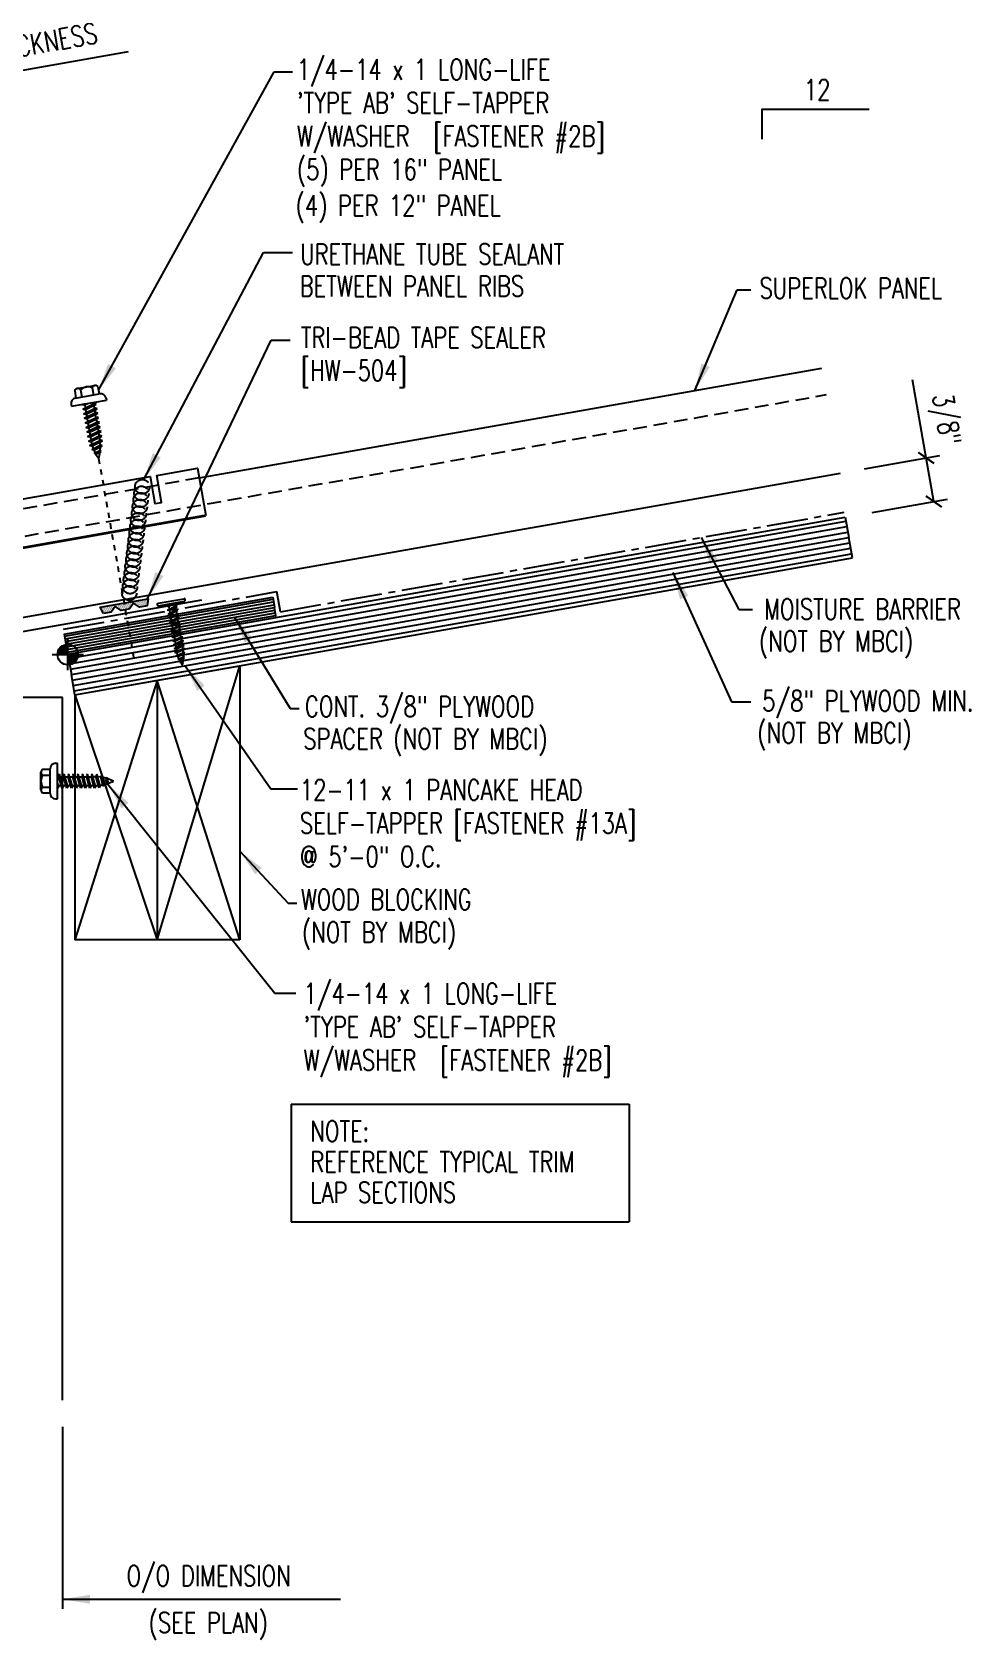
# Model space of a CAD drawing. Header units: inches. Extents: x 2.5 to 42, y 5.8 to 54.8.
# Drawn here: x 23.43 to 40.53, y 5.78 to 35.04 of the extents above; entities that cross this region are included whole.
import ezdxf
from ezdxf.enums import TextEntityAlignment as Align

# ---------------------------------------------------------------- set-up
doc = ezdxf.new("R2010")
doc.units = ezdxf.units.IN
doc.header["$MEASUREMENT"] = 0
for name, pattern in [('CENTER2', [1.125, 0.75, -0.125, 0.125, -0.125]), ('DASH3', [0.125, 0.0625, -0.0625]), ('HIDDEN2', [0.1875, 0.125, -0.0625])]:
    doc.linetypes.add(name, pattern=pattern)
for name, color, linetype in [('BARRIER', 253, 'CENTER2'), ('DIM', 2, 'Continuous'), ('FASTENER', 9, 'Continuous'), ('MARK', 1, 'Continuous'), ('PANEL', 11, 'Continuous'), ('SEALANT', 253, 'CENTER2'), ('SECTION', 11, 'Continuous'), ('STLB', 5, 'Continuous'), ('TAPE', 8, 'Continuous'), ('TEXT', 2, 'Continuous'), ('TRIM', 6, 'Continuous'), ('WOOD', 3, 'Continuous')]:
    doc.layers.add(name, color=color, linetype=linetype)
doc.styles.add('TEXT', font='SIMPLEX', dxfattribs={"width": 0.75, "height": 6})
doc.styles.add('TEXT1', font='ROMANS.shx', dxfattribs={"width": 0.75, "height": 0.375})
doc.dimstyles.new('DETAIL', dxfattribs={"dimscale": 4, "dimtxt": 0.375, "dimasz": 0.0625, "dimexe": 0.0625, "dimexo": 0.125, "dimgap": 0.0625, "dimtad": 1, "dimdec": 4, "dimzin": 3, "dimdsep": 46, "dimlunit": 4, "dimtxsty": 'TEXT1', "dimblk": 'ARCHTICK', "dimcen": 0.0625, "dimclrd": 7, "dimclre": 7, "dimclrt": 2, "dimadec": 0, "dimazin": 0, "dimtfac": 0.59375, "dimtdec": 4, "dimtmove": 0, "dimatfit": 3, "dimfxl": 0, "dimfrac": 2, "dimtolj": 1, "dimtzin": 3, "dimarcsym": 0})
doc.dimstyles.new('DETAIL$7', dxfattribs={"dimscale": 4, "dimtxt": 6, "dimasz": 0.125, "dimexe": 0.0625, "dimexo": 0.125, "dimgap": 0.0625, "dimtad": 1, "dimdec": 5, "dimzin": 3, "dimdsep": 46, "dimlunit": 4, "dimtxsty": 'TEXT', "dimblk": 'ARCHTICK', "dimcen": 0.0625, "dimclrd": 7, "dimclre": 7, "dimclrt": 2, "dimadec": 0, "dimazin": 0, "dimtfac": 0.666667, "dimtdec": 5, "dimtmove": 0, "dimatfit": 3, "dimfxl": 0, "dimfrac": 2, "dimtolj": 1, "dimtzin": 3, "dimarcsym": 0})

# ---------------------------------------------------------------- blocks, each defined once
blk = doc.blocks.new('MB_GSTRP')
at = {"layer": 'STLB'}
blk.add_lwpolyline([(0, -0.875), (0, 0), (0.75, 0), (0.75, -0.5), (0.875, -0.5), (0.875, 0), (9.125, 0), (9.125, -0.5), (9.25, -0.5), (9.25, 0), (10, 0), (10, -0.875)], dxfattribs=at)
at = {"layer": 'STLB', "const_width": 0.0478}
blk.add_lwpolyline([(10, -0.875), (0, -0.875)], dxfattribs=at)
blk = doc.blocks.new('*X2')
at = {"color": 0}
for p, q in [((-0.434, 0.135), (-0.434, 0.135)), ((-0.434, 0.123), (-0.434, 0.123)), ((-0.422, 0.141), (-0.422, 0.141)), ((-0.422, 0.129), (-0.422, 0.129)), ((-0.422, 0.117), (-0.422, 0.117)), ((-0.422, 0.105), (-0.422, 0.105)), ((-0.422, 0.094), (-0.422, 0.094)), ((-0.422, 0.082), (-0.422, 0.082)), ((-0.41, 0.135), (-0.41, 0.135)), ((-0.41, 0.123), (-0.41, 0.123)), ((-0.41, 0.111), (-0.41, 0.111)), ((-0.41, 0.1), (-0.41, 0.1)), ((-0.41, 0.088), (-0.41, 0.088)), ((-0.41, 0.076), (-0.41, 0.076)), ((-0.41, 0.064), (-0.41, 0.064)), ((-0.41, 0.053), (-0.41, 0.053)), ((-0.41, 0.041), (-0.41, 0.041)), ((-0.398, 0.141), (-0.398, 0.141)), ((-0.398, 0.129), (-0.398, 0.129)), ((-0.398, 0.117), (-0.398, 0.117)), ((-0.398, 0.105), (-0.398, 0.105)), ((-0.398, 0.094), (-0.398, 0.094)), ((-0.398, 0.082), (-0.398, 0.082)), ((-0.398, 0.07), (-0.398, 0.07)), ((-0.398, 0.059), (-0.398, 0.059)), ((-0.398, 0.047), (-0.398, 0.047)), ((-0.398, 0.035), (-0.398, 0.035)), ((-0.398, 0.023), (-0.398, 0.023)), ((-0.387, 0.135), (-0.387, 0.135)), ((-0.387, 0.123), (-0.387, 0.123)), ((-0.387, 0.111), (-0.387, 0.111)), ((-0.387, 0.1), (-0.387, 0.1)), ((-0.387, 0.088), (-0.387, 0.088)), ((-0.387, 0.076), (-0.387, 0.076)), ((-0.387, 0.064), (-0.387, 0.064)), ((-0.387, 0.053), (-0.387, 0.053)), ((-0.387, 0.041), (-0.387, 0.041)), ((-0.387, 0.029), (-0.387, 0.029)), ((-0.375, 0.141), (-0.375, 0.141)), ((-0.375, 0.129), (-0.375, 0.129)), ((-0.375, 0.117), (-0.375, 0.117)), ((-0.375, 0.105), (-0.375, 0.105)), ((-0.375, 0.094), (-0.375, 0.094)), ((-0.375, 0.082), (-0.375, 0.082)), ((-0.375, 0.07), (-0.375, 0.07)), ((-0.375, 0.059), (-0.375, 0.059)), ((-0.375, 0.047), (-0.375, 0.047)), ((-0.375, 0.035), (-0.375, 0.035)), ((-0.375, 0.023), (-0.375, 0.023)), ((-0.363, 0.135), (-0.363, 0.135)), ((-0.363, 0.123), (-0.363, 0.123)), ((-0.363, 0.111), (-0.363, 0.111)), ((-0.363, 0.1), (-0.363, 0.1)), ((-0.363, 0.088), (-0.363, 0.088)), ((-0.363, 0.076), (-0.363, 0.076)), ((-0.363, 0.064), (-0.363, 0.064)), ((-0.363, 0.053), (-0.363, 0.053)), ((-0.363, 0.041), (-0.363, 0.041)), ((-0.363, 0.029), (-0.363, 0.029)), ((-0.352, 0.141), (-0.352, 0.141)), ((-0.352, 0.129), (-0.352, 0.129)), ((-0.352, 0.117), (-0.352, 0.117)), ((-0.352, 0.105), (-0.352, 0.105)), ((-0.352, 0.094), (-0.352, 0.094)), ((-0.352, 0.082), (-0.352, 0.082)), ((-0.352, 0.07), (-0.352, 0.07)), ((-0.352, 0.059), (-0.352, 0.059)), ((-0.352, 0.047), (-0.352, 0.047)), ((-0.352, 0.035), (-0.352, 0.035)), ((-0.352, 0.023), (-0.352, 0.023)), ((-0.34, 0.135), (-0.34, 0.135)), ((-0.34, 0.123), (-0.34, 0.123)), ((-0.34, 0.111), (-0.34, 0.111)), ((-0.34, 0.1), (-0.34, 0.1)), ((-0.34, 0.088), (-0.34, 0.088)), ((-0.34, 0.076), (-0.34, 0.076)), ((-0.34, 0.064), (-0.34, 0.064)), ((-0.34, 0.053), (-0.34, 0.053)), ((-0.34, 0.041), (-0.34, 0.041)), ((-0.34, 0.029), (-0.34, 0.029)), ((-0.328, 0.141), (-0.328, 0.141)), ((-0.328, 0.129), (-0.328, 0.129)), ((-0.328, 0.117), (-0.328, 0.117)), ((-0.328, 0.105), (-0.328, 0.105)), ((-0.328, 0.094), (-0.328, 0.094)), ((-0.328, 0.082), (-0.328, 0.082)), ((-0.328, 0.07), (-0.328, 0.07)), ((-0.328, 0.059), (-0.328, 0.059)), ((-0.328, 0.047), (-0.328, 0.047)), ((-0.328, 0.035), (-0.328, 0.035)), ((-0.328, 0.023), (-0.328, 0.023)), ((-0.316, 0.135), (-0.316, 0.135)), ((-0.316, 0.123), (-0.316, 0.123)), ((-0.316, 0.111), (-0.316, 0.111)), ((-0.316, 0.1), (-0.316, 0.1)), ((-0.316, 0.088), (-0.316, 0.088)), ((-0.316, 0.076), (-0.316, 0.076)), ((-0.316, 0.064), (-0.316, 0.064)), ((-0.316, 0.053), (-0.316, 0.053)), ((-0.316, 0.041), (-0.316, 0.041)), ((-0.316, 0.029), (-0.316, 0.029)), ((-0.305, 0.141), (-0.305, 0.141)), ((-0.305, 0.129), (-0.305, 0.129)), ((-0.305, 0.117), (-0.305, 0.117)), ((-0.305, 0.105), (-0.305, 0.105)), ((-0.305, 0.094), (-0.305, 0.094)), ((-0.305, 0.082), (-0.305, 0.082)), ((-0.305, 0.07), (-0.305, 0.07)), ((-0.305, 0.059), (-0.305, 0.059)), ((-0.305, 0.047), (-0.305, 0.047)), ((-0.305, 0.035), (-0.305, 0.035)), ((-0.305, 0.023), (-0.305, 0.023)), ((-0.293, 0.135), (-0.293, 0.135)), ((-0.293, 0.123), (-0.293, 0.123)), ((-0.293, 0.111), (-0.293, 0.111)), ((-0.293, 0.1), (-0.293, 0.1)), ((-0.293, 0.088), (-0.293, 0.088)), ((-0.293, 0.076), (-0.293, 0.076)), ((-0.293, 0.064), (-0.293, 0.064)), ((-0.293, 0.053), (-0.293, 0.053)), ((-0.293, 0.041), (-0.293, 0.041)), ((-0.293, 0.029), (-0.293, 0.029)), ((-0.281, 0.141), (-0.281, 0.141)), ((-0.281, 0.129), (-0.281, 0.129)), ((-0.281, 0.117), (-0.281, 0.117)), ((-0.281, 0.105), (-0.281, 0.105)), ((-0.281, 0.094), (-0.281, 0.094)), ((-0.281, 0.082), (-0.281, 0.082)), ((-0.281, 0.07), (-0.281, 0.07)), ((-0.281, 0.059), (-0.281, 0.059)), ((-0.281, 0.047), (-0.281, 0.047)), ((-0.281, 0.035), (-0.281, 0.035)), ((-0.281, 0.023), (-0.281, 0.023)), ((-0.27, 0.135), (-0.27, 0.135)), ((-0.27, 0.123), (-0.27, 0.123)), ((-0.27, 0.111), (-0.27, 0.111)), ((-0.27, 0.1), (-0.27, 0.1)), ((-0.27, 0.088), (-0.27, 0.088)), ((-0.27, 0.076), (-0.27, 0.076)), ((-0.27, 0.064), (-0.27, 0.064)), ((-0.27, 0.053), (-0.27, 0.053)), ((-0.27, 0.041), (-0.27, 0.041)), ((-0.27, 0.029), (-0.27, 0.029)), ((-0.258, 0.141), (-0.258, 0.141)), ((-0.258, 0.129), (-0.258, 0.129)), ((-0.258, 0.117), (-0.258, 0.117)), ((-0.258, 0.105), (-0.258, 0.105)), ((-0.258, 0.094), (-0.258, 0.094)), ((-0.258, 0.082), (-0.258, 0.082)), ((-0.258, 0.07), (-0.258, 0.07)), ((-0.258, 0.059), (-0.258, 0.059)), ((-0.258, 0.047), (-0.258, 0.047)), ((-0.258, 0.035), (-0.258, 0.035)), ((-0.258, 0.023), (-0.258, 0.023)), ((-0.246, 0.135), (-0.246, 0.135)), ((-0.246, 0.123), (-0.246, 0.123)), ((-0.246, 0.111), (-0.246, 0.111)), ((-0.246, 0.1), (-0.246, 0.1)), ((-0.246, 0.088), (-0.246, 0.088)), ((-0.246, 0.076), (-0.246, 0.076)), ((-0.246, 0.064), (-0.246, 0.064)), ((-0.246, 0.053), (-0.246, 0.053)), ((-0.246, 0.041), (-0.246, 0.041)), ((-0.234, 0.141), (-0.234, 0.141)), ((-0.234, 0.129), (-0.234, 0.129)), ((-0.234, 0.117), (-0.234, 0.117)), ((-0.234, 0.105), (-0.234, 0.105)), ((-0.234, 0.094), (-0.234, 0.094)), ((-0.234, 0.082), (-0.234, 0.082)), ((-0.234, 0.07), (-0.234, 0.07)), ((-0.234, 0.059), (-0.234, 0.059)), ((-0.234, 0.047), (-0.234, 0.047)), ((-0.223, 0.135), (-0.223, 0.135)), ((-0.223, 0.123), (-0.223, 0.123)), ((-0.223, 0.111), (-0.223, 0.111)), ((-0.223, 0.1), (-0.223, 0.1)), ((-0.223, 0.088), (-0.223, 0.088)), ((-0.223, 0.076), (-0.223, 0.076)), ((-0.223, 0.064), (-0.223, 0.064)), ((-0.211, 0.141), (-0.211, 0.141)), ((-0.211, 0.129), (-0.211, 0.129)), ((-0.211, 0.117), (-0.211, 0.117)), ((-0.211, 0.105), (-0.211, 0.105)), ((-0.211, 0.094), (-0.211, 0.094)), ((-0.211, 0.082), (-0.211, 0.082)), ((-0.211, 0.07), (-0.211, 0.07)), ((-0.199, 0.135), (-0.199, 0.135)), ((-0.199, 0.123), (-0.199, 0.123)), ((-0.199, 0.111), (-0.199, 0.111)), ((-0.199, 0.1), (-0.199, 0.1)), ((-0.199, 0.088), (-0.199, 0.088)), ((-0.188, 0.141), (-0.188, 0.141)), ((-0.188, 0.129), (-0.188, 0.129)), ((-0.188, 0.117), (-0.188, 0.117)), ((-0.188, 0.105), (-0.188, 0.105)), ((-0.188, 0.094), (-0.188, 0.094)), ((-0.176, 0.135), (-0.176, 0.135)), ((-0.176, 0.123), (-0.176, 0.123)), ((-0.176, 0.111), (-0.176, 0.111)), ((-0.164, 0.141), (-0.164, 0.141)), ((-0.164, 0.129), (-0.164, 0.129)), ((-0.164, 0.117), (-0.164, 0.117)), ((-0.164, 0.105), (-0.164, 0.105)), ((-0.152, 0.135), (-0.152, 0.135)), ((-0.152, 0.123), (-0.152, 0.123)), ((-0.152, 0.111), (-0.152, 0.111)), ((-0.152, 0.1), (-0.152, 0.1)), ((-0.141, 0.141), (-0.141, 0.141)), ((-0.141, 0.129), (-0.141, 0.129)), ((-0.141, 0.117), (-0.141, 0.117)), ((-0.141, 0.105), (-0.141, 0.105)), ((-0.141, 0.094), (-0.141, 0.094)), ((-0.141, 0.082), (-0.141, 0.082)), ((-0.129, 0.135), (-0.129, 0.135)), ((-0.129, 0.123), (-0.129, 0.123)), ((-0.129, 0.111), (-0.129, 0.111)), ((-0.129, 0.1), (-0.129, 0.1)), ((-0.129, 0.088), (-0.129, 0.088)), ((-0.129, 0.076), (-0.129, 0.076)), ((-0.117, 0.141), (-0.117, 0.141)), ((-0.117, 0.129), (-0.117, 0.129)), ((-0.117, 0.117), (-0.117, 0.117)), ((-0.117, 0.105), (-0.117, 0.105)), ((-0.117, 0.094), (-0.117, 0.094)), ((-0.117, 0.082), (-0.117, 0.082)), ((-0.117, 0.07), (-0.117, 0.07)), ((-0.117, 0.059), (-0.117, 0.059)), ((-0.105, 0.135), (-0.105, 0.135)), ((-0.105, 0.123), (-0.105, 0.123)), ((-0.105, 0.111), (-0.105, 0.111)), ((-0.105, 0.1), (-0.105, 0.1)), ((-0.105, 0.088), (-0.105, 0.088)), ((-0.105, 0.076), (-0.105, 0.076)), ((-0.105, 0.064), (-0.105, 0.064)), ((-0.105, 0.053), (-0.105, 0.053)), ((-0.094, 0.141), (-0.094, 0.141)), ((-0.094, 0.129), (-0.094, 0.129)), ((-0.094, 0.117), (-0.094, 0.117)), ((-0.094, 0.105), (-0.094, 0.105)), ((-0.094, 0.094), (-0.094, 0.094)), ((-0.094, 0.082), (-0.094, 0.082)), ((-0.094, 0.07), (-0.094, 0.07)), ((-0.094, 0.059), (-0.094, 0.059)), ((-0.094, 0.047), (-0.094, 0.047)), ((-0.094, 0.035), (-0.094, 0.035)), ((-0.082, 0.135), (-0.082, 0.135)), ((-0.082, 0.123), (-0.082, 0.123)), ((-0.082, 0.111), (-0.082, 0.111)), ((-0.082, 0.1), (-0.082, 0.1)), ((-0.082, 0.088), (-0.082, 0.088)), ((-0.082, 0.076), (-0.082, 0.076)), ((-0.082, 0.064), (-0.082, 0.064)), ((-0.082, 0.053), (-0.082, 0.053)), ((-0.082, 0.041), (-0.082, 0.041)), ((-0.082, 0.029), (-0.082, 0.029)), ((-0.07, 0.141), (-0.07, 0.141)), ((-0.07, 0.129), (-0.07, 0.129)), ((-0.07, 0.117), (-0.07, 0.117)), ((-0.07, 0.105), (-0.07, 0.105)), ((-0.07, 0.094), (-0.07, 0.094)), ((-0.07, 0.082), (-0.07, 0.082)), ((-0.07, 0.07), (-0.07, 0.07)), ((-0.07, 0.059), (-0.07, 0.059)), ((-0.07, 0.047), (-0.07, 0.047)), ((-0.07, 0.035), (-0.07, 0.035)), ((-0.07, 0.023), (-0.07, 0.023)), ((-0.059, 0.135), (-0.059, 0.135)), ((-0.059, 0.123), (-0.059, 0.123)), ((-0.059, 0.111), (-0.059, 0.111)), ((-0.059, 0.1), (-0.059, 0.1)), ((-0.059, 0.088), (-0.059, 0.088)), ((-0.059, 0.076), (-0.059, 0.076)), ((-0.059, 0.064), (-0.059, 0.064)), ((-0.059, 0.053), (-0.059, 0.053)), ((-0.059, 0.041), (-0.059, 0.041)), ((-0.059, 0.029), (-0.059, 0.029)), ((-0.047, 0.141), (-0.047, 0.141)), ((-0.047, 0.129), (-0.047, 0.129)), ((-0.047, 0.117), (-0.047, 0.117)), ((-0.047, 0.105), (-0.047, 0.105)), ((-0.047, 0.094), (-0.047, 0.094)), ((-0.047, 0.082), (-0.047, 0.082)), ((-0.047, 0.07), (-0.047, 0.07)), ((-0.047, 0.059), (-0.047, 0.059)), ((-0.047, 0.047), (-0.047, 0.047)), ((-0.047, 0.035), (-0.047, 0.035)), ((-0.047, 0.023), (-0.047, 0.023)), ((-0.035, 0.135), (-0.035, 0.135)), ((-0.035, 0.123), (-0.035, 0.123)), ((-0.035, 0.111), (-0.035, 0.111)), ((-0.035, 0.1), (-0.035, 0.1)), ((-0.035, 0.088), (-0.035, 0.088)), ((-0.035, 0.076), (-0.035, 0.076)), ((-0.035, 0.064), (-0.035, 0.064)), ((-0.035, 0.053), (-0.035, 0.053)), ((-0.035, 0.041), (-0.035, 0.041)), ((-0.035, 0.029), (-0.035, 0.029)), ((-0.023, 0.141), (-0.023, 0.141)), ((-0.023, 0.129), (-0.023, 0.129)), ((-0.023, 0.117), (-0.023, 0.117)), ((-0.023, 0.105), (-0.023, 0.105)), ((-0.023, 0.094), (-0.023, 0.094)), ((-0.023, 0.082), (-0.023, 0.082)), ((-0.023, 0.07), (-0.023, 0.07)), ((-0.023, 0.059), (-0.023, 0.059)), ((-0.023, 0.047), (-0.023, 0.047)), ((-0.023, 0.035), (-0.023, 0.035)), ((-0.023, 0.023), (-0.023, 0.023)), ((-0.012, 0.135), (-0.012, 0.135)), ((-0.012, 0.123), (-0.012, 0.123)), ((-0.012, 0.111), (-0.012, 0.111)), ((-0.012, 0.1), (-0.012, 0.1)), ((-0.012, 0.088), (-0.012, 0.088)), ((-0.012, 0.076), (-0.012, 0.076)), ((-0.012, 0.064), (-0.012, 0.064)), ((-0.012, 0.053), (-0.012, 0.053)), ((-0.012, 0.041), (-0.012, 0.041)), ((-0.012, 0.029), (-0.012, 0.029)), ((0, 0.141), (0, 0.141)), ((0, 0.129), (0, 0.129)), ((0, 0.117), (0, 0.117)), ((0, 0.105), (0, 0.105)), ((0, 0.094), (0, 0.094)), ((0, 0.082), (0, 0.082)), ((0, 0.07), (0, 0.07)), ((0, 0.059), (0, 0.059)), ((0, 0.047), (0, 0.047)), ((0, 0.035), (0, 0.035)), ((0, 0.023), (0, 0.023)), ((0.012, 0.135), (0.012, 0.135)), ((0.012, 0.123), (0.012, 0.123)), ((0.012, 0.111), (0.012, 0.111)), ((0.012, 0.1), (0.012, 0.1)), ((0.012, 0.088), (0.012, 0.088)), ((0.012, 0.076), (0.012, 0.076)), ((0.012, 0.064), (0.012, 0.064)), ((0.012, 0.053), (0.012, 0.053)), ((0.012, 0.041), (0.012, 0.041)), ((0.012, 0.029), (0.012, 0.029)), ((0.023, 0.141), (0.023, 0.141)), ((0.023, 0.129), (0.023, 0.129)), ((0.023, 0.117), (0.023, 0.117)), ((0.023, 0.105), (0.023, 0.105)), ((0.023, 0.094), (0.023, 0.094)), ((0.023, 0.082), (0.023, 0.082)), ((0.023, 0.07), (0.023, 0.07)), ((0.023, 0.059), (0.023, 0.059)), ((0.023, 0.047), (0.023, 0.047)), ((0.023, 0.035), (0.023, 0.035)), ((0.023, 0.023), (0.023, 0.023)), ((0.035, 0.135), (0.035, 0.135)), ((0.035, 0.123), (0.035, 0.123)), ((0.035, 0.111), (0.035, 0.111)), ((0.035, 0.1), (0.035, 0.1)), ((0.035, 0.088), (0.035, 0.088)), ((0.035, 0.076), (0.035, 0.076)), ((0.035, 0.064), (0.035, 0.064)), ((0.035, 0.053), (0.035, 0.053)), ((0.035, 0.041), (0.035, 0.041)), ((0.035, 0.029), (0.035, 0.029)), ((0.047, 0.141), (0.047, 0.141)), ((0.047, 0.129), (0.047, 0.129)), ((0.047, 0.117), (0.047, 0.117)), ((0.047, 0.105), (0.047, 0.105)), ((0.047, 0.094), (0.047, 0.094)), ((0.047, 0.082), (0.047, 0.082)), ((0.047, 0.07), (0.047, 0.07)), ((0.047, 0.059), (0.047, 0.059)), ((0.047, 0.047), (0.047, 0.047)), ((0.047, 0.035), (0.047, 0.035)), ((0.047, 0.023), (0.047, 0.023)), ((0.059, 0.135), (0.059, 0.135)), ((0.059, 0.123), (0.059, 0.123)), ((0.059, 0.111), (0.059, 0.111)), ((0.059, 0.1), (0.059, 0.1)), ((0.059, 0.088), (0.059, 0.088)), ((0.059, 0.076), (0.059, 0.076)), ((0.059, 0.064), (0.059, 0.064)), ((0.059, 0.053), (0.059, 0.053)), ((0.059, 0.041), (0.059, 0.041)), ((0.059, 0.029), (0.059, 0.029)), ((0.07, 0.141), (0.07, 0.141)), ((0.07, 0.129), (0.07, 0.129)), ((0.07, 0.117), (0.07, 0.117)), ((0.07, 0.105), (0.07, 0.105)), ((0.07, 0.094), (0.07, 0.094)), ((0.07, 0.082), (0.07, 0.082)), ((0.07, 0.07), (0.07, 0.07)), ((0.07, 0.059), (0.07, 0.059)), ((0.07, 0.047), (0.07, 0.047)), ((0.07, 0.035), (0.07, 0.035)), ((0.07, 0.023), (0.07, 0.023)), ((0.082, 0.135), (0.082, 0.135)), ((0.082, 0.123), (0.082, 0.123)), ((0.082, 0.111), (0.082, 0.111)), ((0.082, 0.1), (0.082, 0.1)), ((0.082, 0.088), (0.082, 0.088)), ((0.082, 0.076), (0.082, 0.076)), ((0.082, 0.064), (0.082, 0.064)), ((0.082, 0.053), (0.082, 0.053)), ((0.082, 0.041), (0.082, 0.041)), ((0.082, 0.029), (0.082, 0.029)), ((0.094, 0.141), (0.094, 0.141)), ((0.094, 0.129), (0.094, 0.129)), ((0.094, 0.117), (0.094, 0.117)), ((0.094, 0.105), (0.094, 0.105)), ((0.094, 0.094), (0.094, 0.094)), ((0.094, 0.082), (0.094, 0.082)), ((0.094, 0.07), (0.094, 0.07)), ((0.094, 0.059), (0.094, 0.059)), ((0.094, 0.047), (0.094, 0.047)), ((0.094, 0.035), (0.094, 0.035)), ((0.105, 0.135), (0.105, 0.135)), ((0.105, 0.123), (0.105, 0.123)), ((0.105, 0.111), (0.105, 0.111)), ((0.105, 0.1), (0.105, 0.1)), ((0.105, 0.088), (0.105, 0.088)), ((0.105, 0.076), (0.105, 0.076)), ((0.105, 0.064), (0.105, 0.064)), ((0.105, 0.053), (0.105, 0.053)), ((0.117, 0.141), (0.117, 0.141)), ((0.117, 0.129), (0.117, 0.129)), ((0.117, 0.117), (0.117, 0.117)), ((0.117, 0.105), (0.117, 0.105)), ((0.117, 0.094), (0.117, 0.094)), ((0.117, 0.082), (0.117, 0.082)), ((0.117, 0.07), (0.117, 0.07)), ((0.117, 0.059), (0.117, 0.059)), ((0.129, 0.135), (0.129, 0.135)), ((0.129, 0.123), (0.129, 0.123)), ((0.129, 0.111), (0.129, 0.111)), ((0.129, 0.1), (0.129, 0.1)), ((0.129, 0.088), (0.129, 0.088)), ((0.129, 0.076), (0.129, 0.076)), ((0.141, 0.141), (0.141, 0.141)), ((0.141, 0.129), (0.141, 0.129)), ((0.141, 0.117), (0.141, 0.117)), ((0.141, 0.105), (0.141, 0.105)), ((0.141, 0.094), (0.141, 0.094)), ((0.141, 0.082), (0.141, 0.082)), ((0.152, 0.135), (0.152, 0.135)), ((0.152, 0.123), (0.152, 0.123)), ((0.152, 0.111), (0.152, 0.111)), ((0.152, 0.1), (0.152, 0.1)), ((0.164, 0.141), (0.164, 0.141)), ((0.164, 0.129), (0.164, 0.129)), ((0.164, 0.117), (0.164, 0.117)), ((0.164, 0.105), (0.164, 0.105)), ((0.176, 0.135), (0.176, 0.135)), ((0.176, 0.123), (0.176, 0.123)), ((0.176, 0.111), (0.176, 0.111)), ((0.188, 0.141), (0.188, 0.141)), ((0.188, 0.129), (0.188, 0.129)), ((0.188, 0.117), (0.188, 0.117)), ((0.188, 0.105), (0.188, 0.105)), ((0.188, 0.094), (0.188, 0.094)), ((0.199, 0.135), (0.199, 0.135)), ((0.199, 0.123), (0.199, 0.123)), ((0.199, 0.111), (0.199, 0.111)), ((0.199, 0.1), (0.199, 0.1)), ((0.199, 0.088), (0.199, 0.088)), ((0.211, 0.141), (0.211, 0.141)), ((0.211, 0.129), (0.211, 0.129)), ((0.211, 0.117), (0.211, 0.117)), ((0.211, 0.105), (0.211, 0.105)), ((0.211, 0.094), (0.211, 0.094)), ((0.211, 0.082), (0.211, 0.082)), ((0.211, 0.07), (0.211, 0.07)), ((0.223, 0.135), (0.223, 0.135)), ((0.223, 0.123), (0.223, 0.123)), ((0.223, 0.111), (0.223, 0.111)), ((0.223, 0.1), (0.223, 0.1)), ((0.223, 0.088), (0.223, 0.088)), ((0.223, 0.076), (0.223, 0.076)), ((0.223, 0.064), (0.223, 0.064)), ((0.234, 0.141), (0.234, 0.141)), ((0.234, 0.129), (0.234, 0.129)), ((0.234, 0.117), (0.234, 0.117)), ((0.234, 0.105), (0.234, 0.105)), ((0.234, 0.094), (0.234, 0.094)), ((0.234, 0.082), (0.234, 0.082)), ((0.234, 0.07), (0.234, 0.07)), ((0.234, 0.059), (0.234, 0.059)), ((0.234, 0.047), (0.234, 0.047)), ((0.246, 0.135), (0.246, 0.135)), ((0.246, 0.123), (0.246, 0.123)), ((0.246, 0.111), (0.246, 0.111)), ((0.246, 0.1), (0.246, 0.1)), ((0.246, 0.088), (0.246, 0.088)), ((0.246, 0.076), (0.246, 0.076)), ((0.246, 0.064), (0.246, 0.064)), ((0.246, 0.053), (0.246, 0.053)), ((0.246, 0.041), (0.246, 0.041)), ((0.258, 0.141), (0.258, 0.141)), ((0.258, 0.129), (0.258, 0.129)), ((0.258, 0.117), (0.258, 0.117)), ((0.258, 0.105), (0.258, 0.105)), ((0.258, 0.094), (0.258, 0.094)), ((0.258, 0.082), (0.258, 0.082)), ((0.258, 0.07), (0.258, 0.07)), ((0.258, 0.059), (0.258, 0.059)), ((0.258, 0.047), (0.258, 0.047)), ((0.258, 0.035), (0.258, 0.035)), ((0.258, 0.023), (0.258, 0.023)), ((0.27, 0.135), (0.27, 0.135)), ((0.27, 0.123), (0.27, 0.123)), ((0.27, 0.111), (0.27, 0.111)), ((0.27, 0.1), (0.27, 0.1)), ((0.27, 0.088), (0.27, 0.088)), ((0.27, 0.076), (0.27, 0.076)), ((0.27, 0.064), (0.27, 0.064)), ((0.27, 0.053), (0.27, 0.053)), ((0.27, 0.041), (0.27, 0.041)), ((0.27, 0.029), (0.27, 0.029)), ((0.281, 0.141), (0.281, 0.141)), ((0.281, 0.129), (0.281, 0.129)), ((0.281, 0.117), (0.281, 0.117)), ((0.281, 0.105), (0.281, 0.105)), ((0.281, 0.094), (0.281, 0.094)), ((0.281, 0.082), (0.281, 0.082)), ((0.281, 0.07), (0.281, 0.07)), ((0.281, 0.059), (0.281, 0.059)), ((0.281, 0.047), (0.281, 0.047)), ((0.281, 0.035), (0.281, 0.035)), ((0.281, 0.023), (0.281, 0.023)), ((0.293, 0.135), (0.293, 0.135)), ((0.293, 0.123), (0.293, 0.123)), ((0.293, 0.111), (0.293, 0.111)), ((0.293, 0.1), (0.293, 0.1)), ((0.293, 0.088), (0.293, 0.088)), ((0.293, 0.076), (0.293, 0.076)), ((0.293, 0.064), (0.293, 0.064)), ((0.293, 0.053), (0.293, 0.053)), ((0.293, 0.041), (0.293, 0.041)), ((0.293, 0.029), (0.293, 0.029)), ((0.305, 0.141), (0.305, 0.141)), ((0.305, 0.129), (0.305, 0.129)), ((0.305, 0.117), (0.305, 0.117)), ((0.305, 0.105), (0.305, 0.105)), ((0.305, 0.094), (0.305, 0.094)), ((0.305, 0.082), (0.305, 0.082)), ((0.305, 0.07), (0.305, 0.07)), ((0.305, 0.059), (0.305, 0.059)), ((0.305, 0.047), (0.305, 0.047)), ((0.305, 0.035), (0.305, 0.035)), ((0.305, 0.023), (0.305, 0.023)), ((0.316, 0.135), (0.316, 0.135)), ((0.316, 0.123), (0.316, 0.123)), ((0.316, 0.111), (0.316, 0.111)), ((0.316, 0.1), (0.316, 0.1)), ((0.316, 0.088), (0.316, 0.088)), ((0.316, 0.076), (0.316, 0.076)), ((0.316, 0.064), (0.316, 0.064)), ((0.316, 0.053), (0.316, 0.053)), ((0.316, 0.041), (0.316, 0.041)), ((0.316, 0.029), (0.316, 0.029)), ((0.328, 0.141), (0.328, 0.141)), ((0.328, 0.129), (0.328, 0.129)), ((0.328, 0.117), (0.328, 0.117)), ((0.328, 0.105), (0.328, 0.105)), ((0.328, 0.094), (0.328, 0.094)), ((0.328, 0.082), (0.328, 0.082)), ((0.328, 0.07), (0.328, 0.07)), ((0.328, 0.059), (0.328, 0.059)), ((0.328, 0.047), (0.328, 0.047)), ((0.328, 0.035), (0.328, 0.035)), ((0.328, 0.023), (0.328, 0.023)), ((0.34, 0.135), (0.34, 0.135)), ((0.34, 0.123), (0.34, 0.123)), ((0.34, 0.111), (0.34, 0.111)), ((0.34, 0.1), (0.34, 0.1)), ((0.34, 0.088), (0.34, 0.088)), ((0.34, 0.076), (0.34, 0.076)), ((0.34, 0.064), (0.34, 0.064)), ((0.34, 0.053), (0.34, 0.053)), ((0.34, 0.041), (0.34, 0.041)), ((0.34, 0.029), (0.34, 0.029)), ((0.352, 0.141), (0.352, 0.141)), ((0.352, 0.129), (0.352, 0.129)), ((0.352, 0.117), (0.352, 0.117)), ((0.352, 0.105), (0.352, 0.105)), ((0.352, 0.094), (0.352, 0.094)), ((0.352, 0.082), (0.352, 0.082)), ((0.352, 0.07), (0.352, 0.07)), ((0.352, 0.059), (0.352, 0.059)), ((0.352, 0.047), (0.352, 0.047)), ((0.352, 0.035), (0.352, 0.035)), ((0.352, 0.023), (0.352, 0.023)), ((0.363, 0.135), (0.363, 0.135)), ((0.363, 0.123), (0.363, 0.123)), ((0.363, 0.111), (0.363, 0.111)), ((0.363, 0.1), (0.363, 0.1)), ((0.363, 0.088), (0.363, 0.088)), ((0.363, 0.076), (0.363, 0.076)), ((0.363, 0.064), (0.363, 0.064)), ((0.363, 0.053), (0.363, 0.053)), ((0.363, 0.041), (0.363, 0.041)), ((0.363, 0.029), (0.363, 0.029)), ((0.375, 0.141), (0.375, 0.141)), ((0.375, 0.129), (0.375, 0.129)), ((0.375, 0.117), (0.375, 0.117)), ((0.375, 0.105), (0.375, 0.105)), ((0.375, 0.094), (0.375, 0.094)), ((0.375, 0.082), (0.375, 0.082)), ((0.375, 0.07), (0.375, 0.07)), ((0.375, 0.059), (0.375, 0.059)), ((0.375, 0.047), (0.375, 0.047)), ((0.375, 0.035), (0.375, 0.035)), ((0.375, 0.023), (0.375, 0.023)), ((0.387, 0.135), (0.387, 0.135)), ((0.387, 0.123), (0.387, 0.123)), ((0.387, 0.111), (0.387, 0.111)), ((0.387, 0.1), (0.387, 0.1)), ((0.387, 0.088), (0.387, 0.088)), ((0.387, 0.076), (0.387, 0.076)), ((0.387, 0.064), (0.387, 0.064)), ((0.387, 0.053), (0.387, 0.053)), ((0.387, 0.041), (0.387, 0.041)), ((0.387, 0.029), (0.387, 0.029)), ((0.398, 0.141), (0.398, 0.141)), ((0.398, 0.129), (0.398, 0.129)), ((0.398, 0.117), (0.398, 0.117)), ((0.398, 0.105), (0.398, 0.105)), ((0.398, 0.094), (0.398, 0.094)), ((0.398, 0.082), (0.398, 0.082)), ((0.398, 0.07), (0.398, 0.07)), ((0.398, 0.059), (0.398, 0.059)), ((0.398, 0.047), (0.398, 0.047)), ((0.398, 0.035), (0.398, 0.035)), ((0.398, 0.023), (0.398, 0.023)), ((0.41, 0.135), (0.41, 0.135)), ((0.41, 0.123), (0.41, 0.123)), ((0.41, 0.111), (0.41, 0.111)), ((0.41, 0.1), (0.41, 0.1)), ((0.41, 0.088), (0.41, 0.088)), ((0.41, 0.076), (0.41, 0.076)), ((0.41, 0.064), (0.41, 0.064)), ((0.41, 0.053), (0.41, 0.053)), ((0.41, 0.041), (0.41, 0.041)), ((0.422, 0.141), (0.422, 0.141)), ((0.422, 0.129), (0.422, 0.129)), ((0.422, 0.117), (0.422, 0.117)), ((0.422, 0.105), (0.422, 0.105)), ((0.422, 0.094), (0.422, 0.094)), ((0.422, 0.082), (0.422, 0.082)), ((0.434, 0.135), (0.434, 0.135)), ((0.434, 0.123), (0.434, 0.123))]:
    blk.add_line(p, q, dxfattribs=at)
blk = doc.blocks.new('MB_DBTAP')
at = {"layer": 'TAPE', "color": 9}
blk.add_lwpolyline([(-0.403, 0.018), (-0.442, 0.141), (0.442, 0.141), (0.403, 0.018), (0.26, 0.018), (0.17, 0.109), (0.079, 0.018), (0, 0.018), (-0.079, 0.018), (-0.17, 0.109), (-0.26, 0.018)], close=True, dxfattribs=at)
at = {"layer": 'TAPE', "color": 251}
blk.add_blockref('*X2', (0, 0), dxfattribs=at)
blk = doc.blocks.new('_ArchTick')
at = {"color": 0, "linetype": 'ByBlock', "const_width": 0.15}
blk.add_lwpolyline([(-0.5, -0.5), (0.5, 0.5)], dxfattribs=at)
blk = doc.blocks.new('*D18')
at = {"layer": 'DEFPOINTS', "color": 0}
for p in [(21.687, 34.074), (23.023, 26.502), (21.847, 26.294)]:
    blk.add_point(p, dxfattribs=at)
at = {"layer": 'DIM', "color": 7, "lineweight": -2}
for p, q in [((21.687, 34.074), (25.191, 34.692)), ((22.936, 26.994), (21.644, 34.32)), ((21.76, 26.787), (20.468, 34.113)), ((20.512, 33.866), (21.687, 34.074))]:
    blk.add_line(p, q, dxfattribs=at)
at = {"layer": 'DIM', "color": 7, "lineweight": -2, "xscale": 0.25, "yscale": 0.25, "zscale": 0.25}
for p, rotation in [((20.512, 33.866), 189.9999999999999), ((21.687, 34.074), 9.99999999999995)]:
    blk.add_blockref('_ArchTick', p, dxfattribs=dict(at, rotation=rotation))
at = {"layer": 'DIM', "color": 2, "insert": (23.555, 35.165), "char_height": 0.375, "attachment_point": 5, "rotation": 10, "style": 'TEXT1'}
blk.add_mtext('\\A1;{WALL PANEL}\\P{THICKNESS}', dxfattribs=at)
blk = doc.blocks.new('FZ6')
at = {"layer": 'FASTENER'}
for p, q in [((-0.215, 0.305), (-0.215, 0.171)), ((-0.161, 0.337), (0.161, 0.337)), ((-0.107, 0.305), (-0.107, 0.171)), ((0.107, 0.305), (0.107, 0.171)), ((0.215, 0.305), (0.215, 0.171)), ((-0.324, 0.071), (-0.324, 0.037)), ((-0.324, 0.037), (0.324, 0.037)), ((-0.224, 0.171), (0.215, 0.171)), ((-0.129, 0.035), (-0.124, 0.037)), ((-0.096, 0.017), (-0.129, 0.035)), ((-0.129, -0.049), (0.096, 0.015)), ((-0.124, 0.037), (-0.08, 0.037)), ((-0.096, 0.017), (-0.025, 0.037)), ((-0.08, 0.037), (0.08, 0.037)), ((-0.08, 0.021), (-0.08, -0.035)), ((0.08, 0.037), (0.08, 0.011)), ((0.129, -0.003), (0.096, 0.015)), ((0.324, 0.071), (0.324, 0.037)), ((-0.096, -0.068), (-0.129, -0.049)), ((-0.129, -0.134), (0.096, -0.069)), ((-0.096, -0.152), (-0.129, -0.134)), ((-0.129, -0.218), (0.096, -0.154)), ((-0.096, -0.237), (-0.129, -0.218)), ((-0.129, -0.303), (0.096, -0.238)), ((-0.096, -0.068), (0.129, -0.004)), ((-0.096, -0.152), (0.129, -0.088)), ((-0.096, -0.237), (0.129, -0.172)), ((-0.096, -0.321), (0.129, -0.257)), ((-0.08, -0.063), (-0.08, -0.12)), ((-0.08, -0.148), (-0.08, -0.204)), ((-0.08, -0.232), (-0.08, -0.288)), ((0.08, -0.016), (0.08, -0.074)), ((0.08, -0.102), (0.08, -0.158)), ((0.08, -0.186), (0.08, -0.243)), ((0.08, -0.27), (0.08, -0.327)), ((0.129, -0.088), (0.096, -0.069)), ((0.129, -0.172), (0.096, -0.154)), ((0.129, -0.257), (0.096, -0.238)), ((-0.096, -0.321), (-0.129, -0.303)), ((-0.129, -0.387), (0.096, -0.323)), ((-0.096, -0.406), (-0.129, -0.387)), ((-0.129, -0.471), (0.096, -0.407)), ((-0.096, -0.49), (-0.129, -0.471)), ((-0.129, -0.556), (0.096, -0.491)), ((-0.096, -0.575), (-0.129, -0.556)), ((-0.129, -0.64), (0.096, -0.576)), ((-0.096, -0.406), (0.129, -0.341)), ((-0.096, -0.49), (0.129, -0.426)), ((-0.096, -0.575), (0.129, -0.51)), ((-0.08, -0.317), (-0.08, -0.373)), ((-0.08, -0.401), (-0.08, -0.457)), ((-0.08, -0.485), (-0.08, -0.542)), ((-0.08, -0.57), (-0.08, -0.626)), ((0.08, -0.355), (0.08, -0.412)), ((0.08, -0.44), (0.08, -0.496)), ((0.08, -0.524), (0.08, -0.58)), ((0.129, -0.341), (0.096, -0.323)), ((0.129, -0.426), (0.096, -0.407)), ((0.129, -0.51), (0.096, -0.491)), ((0.129, -0.595), (0.096, -0.576)), ((-0.096, -0.659), (-0.129, -0.64)), ((-0.121, -0.722), (0.092, -0.662)), ((-0.088, -0.741), (-0.121, -0.722)), ((-0.096, -0.659), (0.129, -0.595)), ((-0.095, -0.799), (0.071, -0.752)), ((-0.061, -0.818), (-0.095, -0.799)), ((-0.088, -0.741), (0.125, -0.68)), ((-0.063, -0.877), (0.034, -0.847)), ((-0.029, -0.895), (-0.063, -0.877)), ((-0.061, -0.818), (0.104, -0.771)), ((-0.029, -0.895), (0.068, -0.866)), ((0.068, -0.866), (0.034, -0.847)), ((0.104, -0.771), (0.071, -0.752)), ((0.125, -0.68), (0.092, -0.662))]:
    blk.add_line(p, q, dxfattribs=at)
for centre, radius, start, end in [((-0.161, 0.274), 0.0628, 29.8754, 150.1246), ((0, 0.141), 0.196, 56.9974, 123.0026), ((0.161, 0.274), 0.0628, 29.8754, 150.1246), ((-0.224, 0.071), 0.1, 90, 180), ((0.224, 0.071), 0.1, 0, 90), ((0.676, -0.642), 0.757, 180.9696, 185.1765), ((0.676, -0.642), 0.757, 187.255, 191.3837), ((0.676, -0.642), 0.757, 193.4363, 197.6723), ((-0.676, -0.642), 0.757, 333.2649, 342.2085), ((-0.676, -0.642), 0.757, 343.5473, 349.3968), ((-0.676, -0.642), 0.757, 351.6648, 356.0901), ((-0.676, -0.642), 0.757, 358.2537, 2.5109), ((0.676, -0.642), 0.757, 199.1495, 206.7351)]:
    blk.add_arc(centre, radius, start, end, dxfattribs=at)
blk = doc.blocks.new('A$C3D0C556B')
at = {"layer": 'WOOD'}
for p, q in [((0, 1.523), (4.389, 3.82)), ((0, 3.046), (4.389, 3.82)), ((4.91, 0.866), (4.389, 3.82)), ((0, 3.046), (0, 0)), ((0, 3.046), (4.649, 2.343)), ((4.649, 2.343), (0, 0)), ((0, 1.523), (4.649, 2.343)), ((4.91, 0.866), (0, 1.523)), ((0, 0), (4.91, 0.866))]:
    blk.add_line(p, q, dxfattribs=at)
blk = doc.blocks.new('FD-F2b')
at = {"layer": 'TEXT', "style": 'TEXT1', "width": 0.75}
for s, p in [('1/4-14 x 1 LONG-LIFE', (0.0047, -0.0408)), ("'TYPE AB' SELF-TAPPER", (0.0047, -0.1926)), ('W/WASHER', (0.0047, -0.3444)), ('[FASTENER #2B]', (0.6255, -0.3444))]:
    blk.add_text(s, height=0.09375, dxfattribs=at).set_placement(p)
blk.add_attdef('(QUANTITY)', (0.0047, -0.4962), '', height=0.0938, dxfattribs=at)
at = {"layer": 'TEXT', "style": 'TEXT1', "flags": 1}
for tag, p in [('Color', (0.0199, -0.7145)), ('Calc', (0.0199, -0.7145)), ('Opt1', (0.0199, -0.7145)), ('Opt2', (0.0199, -0.7145)), ('Opt3', (0.0199, -0.7145)), ('Description', (0.0199, -0.7145)), ('Multiple', (0.0199, -0.7145)), ('Part', (0.0199, -0.7145)), ('Spare1', (0.0199, -0.902)), ('Spare2', (0.0199, -0.902)), ('Spare3', (0.0199, -0.902)), ('Spare4', (0.0199, -0.902)), ('Spare5', (0.0199, -0.902)), ('Spare6', (0.0199, -0.902)), ('Spare7', (0.0199, -0.902)), ('Spare8', (0.0199, -0.902)), ('Spare9', (0.0199, -0.902)), ('Spare10', (0.0199, -0.902))]:
    blk.add_attdef(tag, p, '', height=0.0938, dxfattribs=at)
blk = doc.blocks.new('st7')
at = {"layer": 'FASTENER'}
for p, q in [((-0.24, 0.082), (0.24, 0.082)), ((-0.24, 0.037), (0.24, 0.037)), ((-0.093, 0.003), (0.027, 0.037)), ((-0.069, -0.011), (-0.093, 0.003)), ((-0.069, -0.011), (0.095, 0.036)), ((-0.057, 0.037), (-0.057, 0.013)), ((0.059, 0.026), (0.059, -0.025)), ((-0.093, -0.069), (0.071, -0.022)), ((-0.069, -0.082), (-0.093, -0.069)), ((-0.093, -0.14), (0.071, -0.093)), ((-0.069, -0.154), (-0.093, -0.14)), ((-0.093, -0.212), (0.071, -0.165)), ((-0.069, -0.225), (-0.093, -0.212)), ((-0.093, -0.283), (0.071, -0.236)), ((-0.069, -0.296), (-0.093, -0.283)), ((-0.069, -0.082), (0.095, -0.036)), ((-0.069, -0.154), (0.095, -0.107)), ((-0.069, -0.225), (0.095, -0.178)), ((-0.069, -0.296), (0.095, -0.25)), ((-0.057, -0.008), (-0.057, -0.059)), ((-0.057, -0.079), (-0.057, -0.13)), ((-0.057, -0.15), (-0.057, -0.201)), ((-0.057, -0.222), (-0.057, -0.273)), ((0.059, -0.046), (0.059, -0.097)), ((0.059, -0.117), (0.059, -0.168)), ((0.059, -0.189), (0.059, -0.239)), ((0.059, -0.26), (0.059, -0.311)), ((0.095, -0.036), (0.071, -0.022)), ((0.095, -0.107), (0.071, -0.093)), ((0.095, -0.178), (0.071, -0.165)), ((0.095, -0.25), (0.071, -0.236)), ((-0.093, -0.354), (0.071, -0.307)), ((-0.069, -0.368), (-0.093, -0.354)), ((-0.093, -0.426), (0.071, -0.379)), ((-0.069, -0.439), (-0.093, -0.426)), ((-0.093, -0.497), (0.071, -0.45)), ((-0.069, -0.511), (-0.093, -0.497)), ((-0.093, -0.568), (0.071, -0.522)), ((-0.069, -0.582), (-0.093, -0.568)), ((-0.069, -0.368), (0.095, -0.321)), ((-0.069, -0.439), (0.095, -0.392)), ((-0.069, -0.511), (0.095, -0.464)), ((-0.069, -0.582), (0.095, -0.535)), ((-0.057, -0.293), (-0.057, -0.344)), ((-0.057, -0.365), (-0.057, -0.415)), ((-0.057, -0.436), (-0.057, -0.487)), ((-0.057, -0.507), (-0.057, -0.558)), ((-0.057, -0.579), (-0.057, -0.629)), ((0.059, -0.331), (0.059, -0.382)), ((0.059, -0.403), (0.059, -0.454)), ((0.059, -0.474), (0.059, -0.525)), ((0.059, -0.545), (0.059, -0.596)), ((0.095, -0.321), (0.071, -0.307)), ((0.095, -0.392), (0.071, -0.379)), ((0.095, -0.464), (0.071, -0.45)), ((0.095, -0.535), (0.071, -0.522)), ((-0.093, -0.64), (0.071, -0.593)), ((-0.069, -0.653), (-0.093, -0.64)), ((-0.093, -0.711), (0.071, -0.664)), ((-0.069, -0.725), (-0.093, -0.711)), ((-0.093, -0.782), (0.071, -0.736)), ((-0.069, -0.796), (-0.093, -0.782)), ((-0.093, -0.854), (0.071, -0.807)), ((-0.069, -0.867), (-0.093, -0.854)), ((-0.069, -0.653), (0.095, -0.606)), ((-0.069, -0.725), (0.095, -0.678)), ((-0.069, -0.796), (0.095, -0.749)), ((-0.069, -0.867), (0.095, -0.821)), ((-0.057, -0.65), (-0.057, -0.701)), ((-0.057, -0.721), (-0.057, -0.772)), ((-0.057, -0.793), (-0.057, -0.844)), ((0.059, -0.617), (0.059, -0.668)), ((0.059, -0.688), (0.059, -0.739)), ((0.059, -0.759), (0.059, -0.81)), ((0.059, -0.831), (0.059, -0.861)), ((0.095, -0.606), (0.071, -0.593)), ((0.095, -0.678), (0.071, -0.664)), ((0.095, -0.749), (0.071, -0.736)), ((0.095, -0.821), (0.071, -0.807)), ((-0.078, -0.921), (0.061, -0.881)), ((-0.054, -0.934), (-0.078, -0.921)), ((-0.058, -0.986), (0.041, -0.958)), ((-0.034, -1), (-0.058, -0.986)), ((-0.054, -0.934), (0.085, -0.895)), ((-0.034, -1), (0.065, -0.972)), ((-0.03, -1.05), (0.006, -1.04)), ((-0.006, -1.063), (-0.03, -1.05)), ((-0.006, -1.063), (0.03, -1.053)), ((0.03, -1.053), (0.006, -1.04)), ((0.065, -0.972), (0.041, -0.958)), ((0.085, -0.895), (0.061, -0.881))]:
    blk.add_line(p, q, dxfattribs=at)
for centre, radius, start, end in [((-0.238, 0.06), 0.0227, 94.6639, 265.3361), ((0.238, 0.06), 0.0227, 274.6639, 85.3361), ((0.502, -0.853), 0.56, 181.0834, 186.2136), ((-0.501, -0.853), 0.56, 357.0874, 0.7958), ((0.502, -0.853), 0.56, 188.2489, 193.282), ((0.502, -0.853), 0.56, 194.889, 200.3099), ((0.502, -0.853), 0.56, 201.1572, 206.3807), ((-0.501, -0.853), 0.56, 333.6193, 338.828), ((-0.501, -0.853), 0.56, 339.4684, 347.2016), ((-0.501, -0.853), 0.56, 348.7524, 354.9475)]:
    blk.add_arc(centre, radius, start, end, dxfattribs=at)
blk = doc.blocks.new('wp')
at = {"layer": 'SECTION'}
for p, q in [((-0.0958, 0), (0.0958, 0)), ((0, -0.0958), (0, 0.0958))]:
    blk.add_line(p, q, dxfattribs=at)
at = {"layer": 'SECTION', "const_width": 0.0625}
for points in [[(0, 0.0312, 0.414214), (-0.0312, 0, 1)], [(0, -0.0312, 0.414214), (0.0312, 0, 1)]]:
    blk.add_lwpolyline(points, format="xyb", dxfattribs=at)
at = {"layer": 'SECTION'}
blk.add_circle((0, 0), 0.0625, dxfattribs=at)
blk = doc.blocks.new('slopl1')
at = {"layer": 'MARK', "color": 6}
blk.add_lwpolyline([(0, 0), (0, 0.1368), (0.4871, 0.1368)], dxfattribs=at)
at = {"layer": 'MARK', "color": 2, "style": 'TEXT1', "width": 0.75}
blk.add_text('12', height=0.09375, dxfattribs=at).set_placement((0.1909, 0.1779))
blk.add_attdef('SLOPL1', text='', height=0.0938, dxfattribs=at).set_placement((-0.0549, 0.0243), align=Align.RIGHT)
blk = doc.blocks.new('dsc-HW-504')
at = {"layer": 'TEXT', "style": 'TEXT1', "width": 0.75}
for s, p in [('TRI-BEAD TAPE SEALER', (0, 0)), ('[HW-504]', (0, -0.6))]:
    blk.add_text(s, height=0.375, dxfattribs=at).set_placement(p)
at = {"layer": 'TEXT', "style": 'TEXT1', "flags": 1}
for tag, p in [('COLOR', (0, -1.2)), ('CALC', (0, -1.2)), ('OPT1', (0, -1.2)), ('OPT2', (0, -1.2)), ('OPT3', (0, -1.2)), ('GAGE', (0, -1.2)), ('SHPLN', (0, -1.2)), ('PART', (0, -1.2)), ('DESCRIPTION', (0, -1.2)), ('MULTIPLE', (0, -1.2)), ('SPARE1', (0, -1.8)), ('SPARE2', (0, -1.8)), ('SPARE3', (0, -1.8)), ('SPARE4', (0, -1.8)), ('SPARE5', (0, -1.8)), ('SPARE6', (0, -1.8)), ('SPARE7', (0, -1.8)), ('SPARE8', (0, -1.8)), ('SPARE9', (0, -1.8)), ('SPARE10', (0, -1.8))]:
    blk.add_attdef(tag, p, '', height=0.375, dxfattribs=at)
blk = doc.blocks.new('A$C30686E82')
for p, q in [((-2.715, 0.761), (3.437, 0.761)), ((-2.715, 0.761), (-2.715, -1.379)), ((3.437, 0.761), (3.437, -1.379)), ((-2.715, -1.379), (3.437, -1.379))]:
    blk.add_line(p, q)
at = {"layer": 'TEXT', "style": 'TEXT1', "width": 0.75}
for s, p in [('NOTE:', (-2.368, 0.081)), ('REFERENCE TYPICAL TRIM', (-2.368, -0.477)), ('LAP SECTIONS', (-2.368, -1.035))]:
    blk.add_text(s, height=0.375, dxfattribs=at).set_placement(p)
blk = doc.blocks.new('FD-F13A')
at = {"layer": 'TEXT', "style": 'TEXT1', "width": 0.75}
for s, p in [('12-11 x 1 PANCAKE HEAD', (0.0047, -0.0408)), ('SELF-TAPPER [FASTENER #13A]', (0.0047, -0.1926))]:
    blk.add_text(s, height=0.09375, dxfattribs=at).set_placement(p)
blk.add_attdef('(QUANTITY)', (0.0047, -0.3444), '', height=0.0938, dxfattribs=at)

msp = doc.modelspace()

# ---------------------------------------------------------------- linework, layer by layer
at = {"layer": 'BARRIER'}
for p, q in [((27.95427, 24.49273), (38.21756, 26.30243)), ((24.00603, 24.17381), (27.88975, 24.85862)), ((27.95427, 24.49273), (27.88975, 24.85862))]:
    msp.add_line(p, q, dxfattribs=at)
at = {"layer": 'DIM', "color": 7}
msp.add_line((23.98909, 9.65596), (23.98909, 6.34114), dxfattribs=at)
at = {"layer": 'FASTENER', "linetype": 'DASH3'}
msp.add_line((24.6437, 27.28477), (25.29676, 23.58106), dxfattribs=at)
at = {"layer": 'PANEL'}
for p, q in [((26.47362, 26.92806), (37.81536, 28.92792)), ((23.98909, 22.93167), (22.73909, 22.93167)), ((23.98909, 10.14163), (23.98909, 22.93167))]:
    msp.add_line(p, q, dxfattribs=at)
at = {"layer": 'PANEL', "color": 8, "linetype": 'HIDDEN2', "ltscale": 2}
msp.add_line((19.24169, 25.154), (37.90068, 28.44408), dxfattribs=at)
at = {"layer": 'PANEL', "linetype": 'HIDDEN2', "ltscale": 2}
msp.add_line((26.47362, 26.92806), (19.15638, 25.63784), dxfattribs=at)
at = {"layer": 'PANEL'}
msp.add_lwpolyline([(19.49326, 23.72731), (38.15224, 27.01739)], dxfattribs=at)
at = {"layer": 'SEALANT'}
for centre in [(25.40982, 26.52619), (25.42465, 26.64725), (25.43948, 26.7683), (25.38015, 26.28408), (25.39498, 26.40514), (25.33565, 25.92092), (25.35049, 26.04198), (25.36532, 26.16303), (25.30599, 25.67881), (25.32082, 25.79987), (25.27632, 25.4367), (25.29116, 25.55776), (25.23183, 25.07354), (25.24666, 25.19459), (25.26149, 25.31565), (25.20216, 24.83143), (25.21699, 24.95249)]:
    msp.add_circle(centre, 0.13236, dxfattribs=at)
at = {"layer": 'TEXT', "color": 7}
for p, q in [((39.71341, 27.29267), (39.46325, 28.71143)), ((38.59161, 27.09486), (39.95961, 27.33608)), ((39.85348, 26.49831), (39.71341, 27.29267)), ((38.73167, 26.30051), (40.09968, 26.54173))]:
    msp.add_line(p, q, dxfattribs=at)
at = {"layer": 'TRIM'}
msp.add_lwpolyline([(22.62484, 20.40873), (22.62484, 20.00873, -1), (22.56377, 20.00873), (22.56377, 24.01367), (26.52328, 24.71184)], format="xyb", dxfattribs=at)
at = {"layer": 'WOOD', "color": 3, "linetype": 'CONTINUOUS'}
for p, q in [((24.08266, 23.71749), (38.23927, 26.21369)), ((38.23927, 26.21369), (38.30439, 25.84438)), ((38.36951, 25.47508), (38.30439, 25.84438)), ((24.21289, 22.97889), (38.36951, 25.47508)), ((24.01754, 24.0868), (27.81461, 24.75632)), ((27.81461, 24.75632), (27.84717, 24.57167)), ((24.08266, 23.71749), (27.87973, 24.38702)), ((27.87973, 24.38702), (27.84717, 24.57167)), ((24.01754, 24.0868), (24.0501, 23.90214)), ((24.08266, 23.71749), (24.0501, 23.90214)), ((24.08266, 23.71749), (24.14778, 23.34819)), ((24.21289, 22.97889), (24.14778, 23.34819))]:
    msp.add_line(p, q, dxfattribs=at)
at = {"layer": 'WOOD', "color": 9, "linetype": 'CONTINUOUS'}
for p, q in [((24.09568, 23.64363), (38.25229, 26.13982)), ((24.11305, 23.54515), (38.26966, 26.04134)), ((24.13041, 23.44667), (38.28702, 25.94286)), ((24.14778, 23.34819), (38.30439, 25.84438)), ((24.16514, 23.24971), (38.32175, 25.7459)), ((24.18251, 23.15123), (38.33912, 25.64742)), ((24.19987, 23.05275), (38.35648, 25.54894)), ((24.02405, 24.04987), (27.82113, 24.71939)), ((24.03273, 24.00063), (27.82981, 24.67015)), ((24.04142, 23.95138), (27.83849, 24.62091)), ((24.0501, 23.90214), (27.84717, 24.57167)), ((24.05878, 23.8529), (27.85586, 24.52243)), ((24.06746, 23.80366), (27.86454, 24.47319)), ((24.07615, 23.75442), (27.87322, 24.42395))]:
    msp.add_line(p, q, dxfattribs=at)

# ---------------------------------------------------------------- block references
msp.add_blockref('A$C30686E82', (30.86728, 14.7688))
at = {"layer": 'FASTENER'}
for name, p, rotation in [('FZ6', (24.47316, 28.25195), 10), ('st7', (25.97613, 24.60773), 10.0000000000002), ('FZ6', (23.93036, 21.40916), 90)]:
    msp.add_blockref(name, p, dxfattribs=dict(at, rotation=rotation))
at = {"layer": 'MARK', "xscale": 4, "yscale": 4, "zscale": 4}
msp.add_blockref('slopl1', (36.7241, 33.09597), dxfattribs=at)
at = {"layer": 'STLB', "rotation": 9.999999999999275}
msp.add_blockref('MB_GSTRP', (16.59442, 25.36807), dxfattribs=at)
at = {"layer": 'TAPE', "rotation": 10}
msp.add_blockref('MB_DBTAP', (25.13273, 24.51135), dxfattribs=at)
at = {"layer": 'TEXT', "xscale": 4, "yscale": 4, "zscale": 4}
for name, p, values in [('FD-F2b', (28.23513, 34.3403), {'(QUANTITY)': '(5) PER 16" PANEL'}), ('FD-F13A', (28.29026, 21.22447), {'(QUANTITY)': '@ 5\'-0" O.C.'})]:
    msp.add_blockref(name, p, dxfattribs=at).add_auto_attribs(values)
at = {"layer": 'TEXT'}
msp.add_blockref('dsc-HW-504', (28.32567, 29.29854), dxfattribs=at)
at = {"layer": 'TEXT', "color": 7, "xscale": 0.25, "yscale": 0.25, "zscale": 0.25}
for p, rotation in [((39.71341, 27.29267), 100), ((39.85348, 26.49831), 280)]:
    msp.add_blockref('_ArchTick', p, dxfattribs=dict(at, rotation=rotation))
at = {"layer": 'TEXT'}
for name, p, xscale, yscale, zscale in [('wp', (24.08266, 23.71351), 3, 3, 3), ('FD-F2b', (28.35878, 17.52129), 4, 4, 4)]:
    msp.add_blockref(name, p, dxfattribs=dict(at, xscale=xscale, yscale=yscale, zscale=zscale))
at = {"layer": 'WOOD', "xscale": -1, "rotation": 99.99999999999987}
msp.add_blockref('A$C3D0C556B', (27.21289, 23.50787), dxfattribs=at)

# ---------------------------------------------------------------- texts
at = {"layer": 'TEXT', "style": 'TEXT1', "width": 0.75}
for s, p in [('(4) PER 12" PANEL', (28.23105, 31.69879)), ('URETHANE TUBE SEALANT', (28.31262, 30.81474)), ('BETWEEN PANEL RIBS', (28.30644, 30.233)), ('SUPERLOK PANEL', (36.67724, 30.1956)), ('MOISTURE BARRIER', (36.76149, 24.35336)), ('(NOT BY MBCI)', (36.66923, 23.76954)), ('5/8" PLYWOOD MIN.', (36.73004, 22.68307)), ('CONT. 3/8" PLYWOOD', (28.40165, 22.58014)), ('(NOT BY MBCI)', (36.63778, 22.09925)), ('SPACER (NOT BY MBCI)', (28.37092, 21.99354)), ('WOOD BLOCKING', (28.32604, 19.06887)), ('(NOT BY MBCI)', (28.34612, 18.47176)), ('O/O DIMENSION', (25.15241, 6.75624)), ('(SEE PLAN)', (25.55532, 5.90259))]:
    msp.add_text(s, height=0.375, dxfattribs=at).set_placement(p)
at = {"layer": 'TEXT', "color": 2, "insert": (40.02858, 27.98379), "char_height": 0.375, "attachment_point": 5, "rotation": 280, "style": 'TEXT1'}
msp.add_mtext('\\A1;3/8"', dxfattribs=at)

# ---------------------------------------------------------------- dimensions: what is measured, and where the dimension line sits
at = {"layer": 'DIM'}
dim = msp.add_linear_dim(base=(21.68742, 34.0738), p1=(21.8469, 26.29423), p2=(23.02262, 26.50154), angle=10, text='{WALL PANEL}\\P{THICKNESS}', dimstyle='DETAIL', dxfattribs=at)
dim.commit()
dim.dimension.update_dxf_attribs({"geometry": '*D18', "text_midpoint": (23.68562, 34.42613), "dimtype": 160})

# ---------------------------------------------------------------- leaders
msp.add_leader([(23.98909, 6.51599), (29.0463, 6.51599)], dimstyle='DETAIL$7', override={"dimtxt": 0.375, "dimasz": 0.125, "dimclrt": 256}, dxfattribs=at)
at = {"layer": 'TEXT'}
for points in [[(24.64391, 28.52397), (27.83968, 34.32216), (28.17421, 34.32216)], [(25.46948, 26.89722), (27.6455, 31.02984), (28.17368, 31.02984)], [(35.50356, 28.52029), (36.26973, 30.35309), (36.5229, 30.35309)], [(25.53472, 24.72568), (27.78519, 29.43422), (28.13051, 29.43422)], [(35.61798, 25.84405), (36.29951, 24.5336), (36.55269, 24.5336)], [(35.10103, 25.2089), (36.16548, 22.85175), (36.5229, 22.85175)], [(27.11344, 24.39875), (28.13321, 22.7338), (28.29856, 22.7338)], [(26.22125, 23.51071), (27.78046, 21.26856), (28.26549, 21.26856)], [(24.81162, 21.35478), (27.85537, 17.55012), (28.23349, 17.55012)], [(27.21289, 20.13703), (28.09837, 19.19056), (28.25195, 19.19056)]]:
    msp.add_leader(points, dimstyle='DETAIL$7', dxfattribs=at)

doc.saveas('drawing.dxf')
